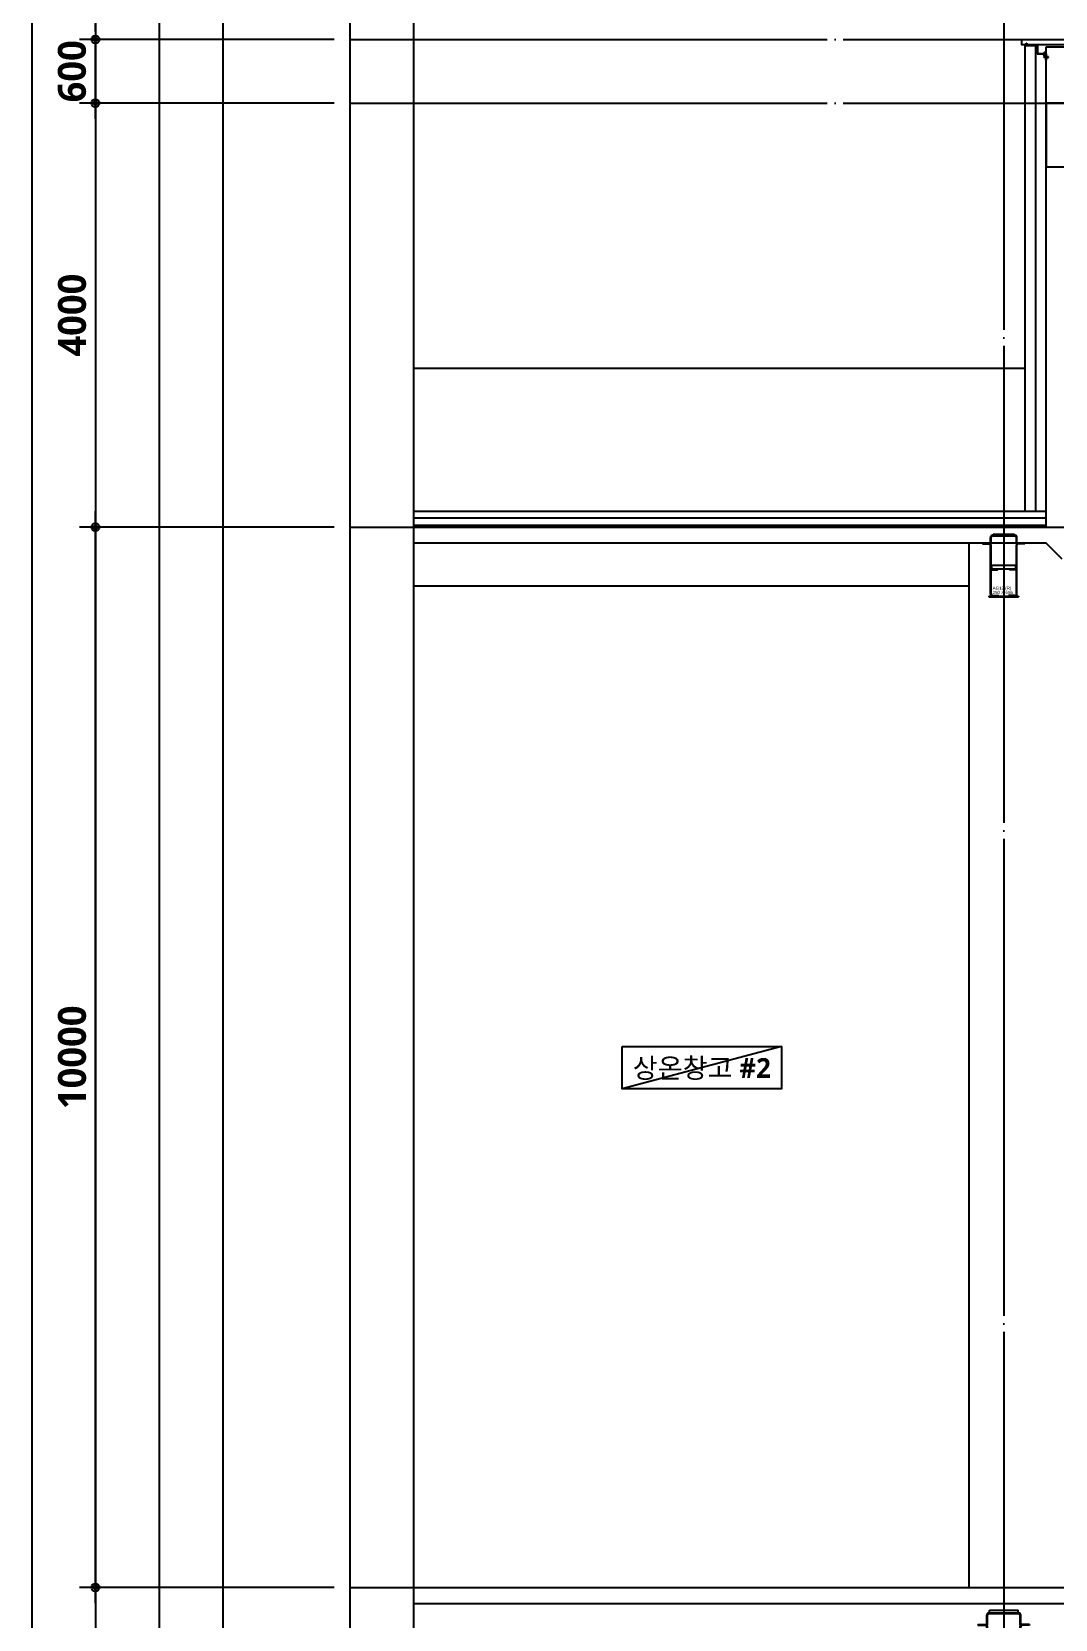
# Model space of a CAD drawing. Header units: millimetres. Extents: x 0 to 356400, y 0 to 68257.
# Drawn here: x 322175 to 331824, y 40239 to 55212 of the extents above; entities that cross this region are included whole.
import ezdxf
from ezdxf.enums import TextEntityAlignment as Align

# ---------------------------------------------------------------- set-up
doc = ezdxf.new("R2010")
doc.units = ezdxf.units.MM
doc.header["$LTSCALE"] = 75
for name, pattern in [('CEN', [62, 60, -1, 0, -1]), ('주단면도-1$0$HID', [2, 1.1, -0.9]), ('주단면도-1$0$STD_CENTER', [66, 60, -2, 2, -2])]:
    doc.linetypes.add(name, pattern=pattern)
doc.layers.get('Defpoints').update_dxf_attribs({"color": 161})
for name, color, linetype in [('##좌굴방지', 6, 'Continuous'), ('A-ANNO-GRA2', 4, 'Continuous'), ('A-ANNO-TEXT1', 7, 'Continuous'), ('A-CEN', 1, 'CEN'), ('A-ST-AXIS-CEN', 252, 'CEN'), ('A-ST-AXIS-DIM', 7, 'Continuous'), ('A-ST-CONC', 2, 'Continuous'), ('AA-FIN2', 6, 'Continuous'), ('ELE3', 4, 'Continuous'), ('out-fin', 6, 'Continuous'), ('주단면도-1$0$A-FIN-TYP1', 6, 'Continuous'), ('주단면도-1$0$A-FLOR-GW', 6, 'Continuous'), ('주단면도-1$0$A-ST-AXIS-CEN', 252, '주단면도-1$0$STD_CENTER'), ('주단면도-1$0$A-ST-CONC', 2, 'Continuous'), ('주단면도-1$0$HID', 7, '주단면도-1$0$HID')]:
    doc.layers.add(name, color=color, linetype=linetype)
for name, color, linetype, plot in [('Defpoint', 161, 'Continuous', False), ('G(그리드1)', 185, 'Continuous', False), ('G(그리드2)', 235, 'Continuous', False)]:
    doc.layers.add(name, color=color, linetype=linetype, plot=plot)
doc.styles.add('SH_대대리576', font='')
doc.styles.add('SH_진천_나눔', font='NanumGothicBold.ttf')
doc.styles.get("Standard").update_dxf_attribs({"font": 'arial.ttf'})
doc.styles.add('성본리_나눔BO', font='')
doc.styles.get('SH_대대리576').set_extended_font_data('NanumGothic', bold=True)
doc.styles.get('성본리_나눔BO').set_extended_font_data('NanumGothic', bold=True)
doc.dimstyles.new('SHP 75', dxfattribs={"dimscale": 75, "dimtxt": 3.5, "dimasz": 1, "dimexe": 2, "dimexo": 2, "dimgap": 1, "dimtad": 1, "dimdec": 0, "dimzin": 0, "dimdsep": 46, "dimtxsty": 'SH_대대리576', "dimblk": 'DIMDOT', "dimcen": 0.09, "dimclrd": 256, "dimclre": 256, "dimclrt": 3, "dimadec": 0, "dimazin": 1, "dimtfac": 1, "dimtdec": 0, "dimtix": 1, "dimtmove": 2, "dimatfit": 0, "dimldrblk": 'DIMDOT', "dimfxl": 1, "dimtfillclr": 3, "dimtolj": 1, "dimtzin": 0, "dimlwd": -1, "dimlwe": -1, "dimarcsym": 0})
pattern_1 = [(45, (-44581.6069, -4188.5902), (-0.25, 0.25), [])]
pattern_2 = [(45, (-39266.6069, -1604.5902), (-0.25, 0.25), [])]

# ---------------------------------------------------------------- blocks, each defined once
blk = doc.blocks.new('DIMDOT')
at = {"color": 0}
blk.add_line((-2, 0), (2, 0), dxfattribs=at)
for radius in [0.5, 0.25]:
    blk.add_circle((0, 0), radius, dxfattribs=at)
blk = doc.blocks.new('*D9402')
at = {"layer": 'A-ST-AXIS-DIM'}
for p, q in [((325025, 40539), (322625, 40539)), ((322775, 40464), (322775, 30614)), ((325025, 30539), (322625, 30539))]:
    blk.add_line(p, q, dxfattribs=at)
at = {"layer": 'Defpoints', "color": 0}
for p in [(325175, 40539), (322775, 30539), (325175, 30539)]:
    blk.add_point(p, dxfattribs=at)
at = {"layer": 'A-ST-AXIS-DIM', "linetype": 'ByBlock', "xscale": 75, "yscale": 75, "zscale": 75}
for p, rotation in [((322775, 40539), 90), ((322775, 30539), 270)]:
    blk.add_blockref('DIMDOT', p, dxfattribs=dict(at, rotation=rotation))
at = {"layer": 'A-ST-AXIS-DIM', "color": 3, "insert": (322556, 35539), "char_height": 262.5, "attachment_point": 5, "rotation": 90, "style": 'SH_진천_나눔'}
blk.add_mtext('\\A1;10000', dxfattribs=at)
blk = doc.blocks.new('*D9403')
at = {"layer": 'A-ST-AXIS-DIM'}
for p, q in [((325025, 50539), (322625, 50539)), ((322775, 40614), (322775, 50464)), ((325025, 40539), (322625, 40539))]:
    blk.add_line(p, q, dxfattribs=at)
at = {"layer": 'Defpoints', "color": 0}
for p in [(322775, 50539), (325175, 50539), (325175, 40539)]:
    blk.add_point(p, dxfattribs=at)
at = {"layer": 'A-ST-AXIS-DIM', "linetype": 'ByBlock', "xscale": 75, "yscale": 75, "zscale": 75}
for p, rotation in [((322775, 50539), 90), ((322775, 40539), 270)]:
    blk.add_blockref('DIMDOT', p, dxfattribs=dict(at, rotation=rotation))
at = {"layer": 'A-ST-AXIS-DIM', "color": 3, "insert": (322556, 45539), "char_height": 262.5, "attachment_point": 5, "rotation": 90, "style": 'SH_진천_나눔'}
blk.add_mtext('\\A1;10000', dxfattribs=at)
blk = doc.blocks.new('*D9522')
at = {"layer": 'A-ST-AXIS-DIM'}
for p, q in [((325025, 54539), (322625, 54539)), ((322775, 54464), (322775, 50614)), ((325025, 50539), (322625, 50539))]:
    blk.add_line(p, q, dxfattribs=at)
at = {"layer": 'Defpoints', "color": 0}
for p in [(325175, 54539), (322775, 50539), (325175, 50539)]:
    blk.add_point(p, dxfattribs=at)
at = {"layer": 'A-ST-AXIS-DIM', "linetype": 'ByBlock', "xscale": 75, "yscale": 75, "zscale": 75}
for p, rotation in [((322775, 54539), 90), ((322775, 50539), 270)]:
    blk.add_blockref('DIMDOT', p, dxfattribs=dict(at, rotation=rotation))
at = {"layer": 'A-ST-AXIS-DIM', "color": 3, "insert": (322556, 52539), "char_height": 262.5, "attachment_point": 5, "rotation": 90, "style": 'SH_진천_나눔'}
blk.add_mtext('\\A1;4000', dxfattribs=at)
blk = doc.blocks.new('*D9523')
at = {"layer": 'A-ST-AXIS-DIM'}
for p, q in [((322775, 55214), (322775, 55289)), ((325025, 55139), (322625, 55139)), ((322775, 54539), (322775, 55139)), ((325025, 54539), (322625, 54539)), ((322775, 54464), (322775, 54389))]:
    blk.add_line(p, q, dxfattribs=at)
at = {"layer": 'Defpoints', "color": 0}
for p in [(322775, 55139), (325175, 55139), (325175, 54539)]:
    blk.add_point(p, dxfattribs=at)
at = {"layer": 'A-ST-AXIS-DIM', "linetype": 'ByBlock', "xscale": 75, "yscale": 75, "zscale": 75}
for p, rotation in [((322775, 55139), 270), ((322775, 54539), 90)]:
    blk.add_blockref('DIMDOT', p, dxfattribs=dict(at, rotation=rotation))
at = {"layer": 'A-ST-AXIS-DIM', "color": 3, "insert": (322555, 54839), "char_height": 262.5, "attachment_point": 5, "rotation": 90, "style": 'SH_진천_나눔'}
blk.add_mtext('\\A1;600', dxfattribs=at)
blk = doc.blocks.new('G$C1F88A5C7')
h = blk.add_hatch()
h.set_pattern_fill('ANSI31', color=252, scale=0.1, angle=45, style=0)
h.set_pattern_definition(pattern_1)
h.paths.add_polyline_path([(84, 701), (84, 751), (90, 751), (90, 701)])
h = blk.add_hatch()
h.set_pattern_fill('ANSI31', color=252, scale=0.1, angle=45, style=0)
h.set_pattern_definition(pattern_1)
h.paths.add_polyline_path([(219, 816), (269, 816), (269, 810), (219, 810)])
h = blk.add_hatch()
h.set_pattern_fill('ANSI31', color=252, scale=0.1, angle=45, style=0)
h.set_pattern_definition(pattern_1)
h.paths.add_polyline_path([(404, 701), (404, 751), (398, 751), (398, 701)])
at = {"layer": '##좌굴방지'}
for points in [[(398, 362), (90, 362), (90, 356), (150, 356), (150, 362)], [(98, 362), (98, 402), (390, 402), (390, 362)], [(398, 362), (398, 356), (338, 356), (338, 362)]]:
    blk.add_lwpolyline(points, dxfattribs=at)
at = {"color": 2, "linetype": 'Continuous'}
for p, q in [((84, 701), (84, 795)), ((90, 701), (90, 795)), ((105, 816), (383, 816)), ((105, 810), (383, 810)), ((398, 701), (398, 795)), ((404, 701), (404, 795)), ((0, 706), (72, 706)), ((0, 706), (0, 700)), ((0, 700), (72, 700)), ((84, 701), (90, 701)), ((84, 24), (84, 688)), ((90, 24), (90, 688)), ((404, 701), (398, 701)), ((398, 24), (398, 688)), ((404, 24), (404, 688)), ((488, 706), (416, 706)), ((488, 700), (416, 700)), ((488, 706), (488, 700)), ((102, 12), (164, 12)), ((102, 6), (164, 6)), ((164, 6), (164, 12)), ((386, 12), (324, 12)), ((324, 6), (324, 12)), ((386, 6), (324, 6))]:
    blk.add_line(p, q, dxfattribs=at)
at = {"color": 3, "linetype": 'Continuous'}
for p, q in [((109, 816), (109, 841)), ((109, 841), (379, 841)), ((109, 816), (379, 816)), ((379, 816), (379, 841)), ((69, 6), (419, 6)), ((69, 6), (69, 0)), ((69, 0), (419, 0)), ((419, 6), (419, 0))]:
    blk.add_line(p, q, dxfattribs=at)
at = {"color": 2, "linetype": 'Continuous'}
for centre, radius, start, end in [((105, 795), 21, 90, 180), ((105, 795), 15, 90, 180), ((383, 795), 21, 0, 90), ((383, 795), 15, 0, 90), ((72, 688), 18, 0, 90), ((72, 688), 12, 0, 90), ((416, 688), 18, 90, 180), ((416, 688), 12, 90, 180), ((102, 24), 18, 180, 270), ((102, 24), 12, 180, 270), ((386, 24), 18, 270, 0), ((386, 24), 12, 270, 0)]:
    blk.add_arc(centre, radius, start, end, dxfattribs=at)
at = {"layer": 'Defpoint', "linetype": 'Continuous'}
for s, p in [('AG12 (3,4)', (102, 79)), ('320 X 906', (102, 39))]:
    blk.add_text(s, height=30, dxfattribs=at).set_placement(p, align=Align.MIDDLE_LEFT)
blk = doc.blocks.new('G$C751AEF9B')
h = blk.add_hatch()
h.set_pattern_fill('ANSI31', color=252, scale=0.1, angle=45, style=0)
h.set_pattern_definition(pattern_2)
h.paths.add_polyline_path([(74, 500), (74, 535), (80, 535), (80, 500)])
h = blk.add_hatch()
h.set_pattern_fill('ANSI31', color=252, scale=0.1, angle=45, style=0)
h.set_pattern_definition(pattern_2)
h.paths.add_polyline_path([(174, 581), (224, 581), (224, 575), (174, 575)])
h = blk.add_hatch()
h.set_pattern_fill('ANSI31', color=252, scale=0.1, angle=45, style=0)
h.set_pattern_definition(pattern_2)
h.paths.add_polyline_path([(324, 500), (324, 535), (318, 535), (318, 500)])
at = {"layer": '##좌굴방지'}
for points in [[(318, 259), (80, 259), (80, 253), (140, 253), (140, 259)], [(88, 259), (88, 299), (310, 299), (310, 259)], [(318, 259), (318, 253), (258, 253), (258, 259)]]:
    blk.add_lwpolyline(points, dxfattribs=at)
at = {"color": 2, "linetype": 'Continuous'}
for p, q in [((0, 506), (60, 506)), ((0, 506), (0, 500)), ((0, 500), (60, 500)), ((74, 500), (74, 560)), ((74, 500), (80, 500)), ((74, 26), (74, 486)), ((80, 500), (80, 560)), ((80, 26), (80, 486)), ((95, 581), (303, 581)), ((95, 575), (303, 575)), ((318, 500), (318, 560)), ((324, 500), (318, 500)), ((318, 26), (318, 486)), ((324, 500), (324, 560)), ((324, 26), (324, 486)), ((398, 506), (338, 506)), ((398, 500), (338, 500)), ((398, 506), (398, 500)), ((94, 12), (154, 12)), ((94, 6), (154, 6)), ((154, 6), (154, 12)), ((304, 12), (244, 12)), ((244, 6), (244, 12)), ((304, 6), (244, 6))]:
    blk.add_line(p, q, dxfattribs=at)
at = {"color": 3, "linetype": 'Continuous'}
for p, q in [((99, 581), (99, 590)), ((99, 590), (299, 590)), ((99, 581), (299, 581)), ((299, 581), (299, 590)), ((59, 6), (339, 6)), ((59, 6), (59, 0)), ((59, 0), (339, 0)), ((339, 6), (339, 0))]:
    blk.add_line(p, q, dxfattribs=at)
at = {"color": 2, "linetype": 'Continuous'}
for centre, radius, start, end in [((60, 486), 20, 0, 90), ((60, 486), 14, 0, 90), ((95, 560), 21, 90, 180), ((95, 560), 15, 90, 180), ((303, 560), 21, 0, 90), ((303, 560), 15, 0, 90), ((338, 486), 20, 90, 180), ((338, 486), 14, 90, 180), ((94, 26), 20, 180, 270), ((94, 26), 14, 180, 270), ((304, 26), 20, 270, 0), ((304, 26), 14, 270, 0)]:
    blk.add_arc(centre, radius, start, end, dxfattribs=at)
at = {"layer": 'Defpoint', "linetype": 'Continuous'}
for s, p in [('AG12 (R)', (94, 81)), ('250 X 656', (94, 41))]:
    blk.add_text(s, height=30, dxfattribs=at).set_placement(p, align=Align.MIDDLE_LEFT)

msp = doc.modelspace()

# ---------------------------------------------------------------- linework, layer by layer
at = {"layer": 'A-ANNO-GRA2'}
msp.add_lwpolyline([(327742, 45639.5), (329242, 45639.5), (329242, 45241.3), (327742, 45241.3)], close=True, dxfattribs=at)
at = {"layer": 'A-CEN'}
for p, q in [((325175, 55138.6), (343075, 55138.6)), ((325175, 54538.6), (343075, 54538.6)), ((325175, 50538.6), (343075, 50538.6)), ((325175, 40538.6), (343075, 40538.6))]:
    msp.add_line(p, q, dxfattribs=at)
at = {"layer": 'A-ST-AXIS-CEN'}
msp.add_line((331338.3, 56900), (331338.3, 8250), dxfattribs=at)
at = {"layer": 'A-ST-CONC'}
for p, q in [((331738.3, 55068.6), (331938.3, 55068.6)), ((331738.3, 50538.6), (331738.3, 55068.6))]:
    msp.add_line(p, q, dxfattribs=at)
msp.add_lwpolyline([(331738.3, 53938.6), (332338.3, 53938.6), (332338.3, 54538.6), (331738.3, 54538.6)], close=True, dxfattribs=at)
at = {"layer": 'AA-FIN2'}
msp.add_lwpolyline([(331988.3, 55138.6), (331988.3, 55088.6), (331508.3, 55088.6), (331508.3, 55138.6)], close=True, dxfattribs=at)
at = {"layer": 'ELE3'}
for p, q in [((331009.3, 50388.6), (331009.3, 40538.6)), ((331009.3, 49982.6), (325775, 49982.6))]:
    msp.add_line(p, q, dxfattribs=at)
at = {"layer": 'G(그리드1)'}
for points in [[(346075, 59900), (322175, 59900), (322175, 3600), (346075, 3600)], [(345475, 59300), (322775, 59300), (322775, 4200), (345475, 4200)], [(344875, 58700), (323375, 58700), (323375, 4800), (344875, 4800)], [(344275, 58100), (323975, 58100), (323975, 5400), (344275, 5400)], [(343075, 56900), (325175, 56900), (325175, 6600), (343075, 6600)]]:
    msp.add_lwpolyline(points, close=True, dxfattribs=at)
at = {"layer": 'G(그리드2)'}
msp.add_line((329242, 45639.5), (327742, 45241.3), dxfattribs=at)
msp.add_lwpolyline([(342475, 56300), (325775, 56300), (325775, 7200), (342475, 7200)], close=True, dxfattribs=at)
at = {"layer": 'out-fin'}
for p, q in [((331549.3, 55103.6), (331557.3, 55103.6)), ((331549.3, 55088.6), (331549.3, 55103.6)), ((331557.3, 55103.6), (331557.3, 55088.6)), ((331538.3, 55088.6), (331549.3, 55088.6)), ((331538.3, 55088.6), (331549.3, 55088.6)), ((331538.3, 55082.1), (331638.3, 55082.1)), ((331549.3, 55088.1), (331657, 55088.1)), ((331549.3, 55088.1), (331549.3, 55082.6)), ((331549.3, 55082.6), (331652.3, 55082.6)), ((331551.3, 55098.1), (331555.3, 55098.1)), ((331551.3, 55098.1), (331551.3, 55088.1)), ((331555.3, 55098.1), (331555.3, 55088.1)), ((331652.3, 55002.6), (331652.3, 55082.6)), ((331652.3, 55002.6), (331738.3, 55002.6)), ((331657, 55088.1), (331657, 55007.6)), ((331657, 55007.6), (331733.3, 55007.6)), ((331708.3, 55002.6), (331708.3, 54999.6)), ((331710.3, 54997.6), (331733.3, 54997.6)), ((331715.3, 55013.6), (331728.3, 55013.6)), ((331715.3, 55013.6), (331715.3, 55007.6)), ((331715.3, 54991.6), (331715.3, 54997.6)), ((331715.3, 54991.6), (331728.3, 54991.6)), ((331717.4, 55013.6), (331717.4, 55007.6)), ((331717.4, 54991.6), (331717.4, 54997.6)), ((331718.3, 55019.5), (331725.3, 55019.5)), ((331718.3, 55019.5), (331718.3, 55013.6)), ((331718.3, 54985.8), (331718.3, 54991.6)), ((331718.3, 54985.8), (331725.3, 54985.8)), ((331718.7, 54969.5), (331718.7, 54977.5)), ((331718.7, 54977.5), (331725.2, 54977.5)), ((331725.2, 54969.5), (331718.7, 54969.5)), ((331725.2, 54965.5), (331725.2, 54981.5)), ((331725.2, 54981.5), (331733.3, 54981.5)), ((331733.3, 54965.5), (331725.2, 54965.5)), ((331725.3, 55019.5), (331725.3, 55013.6)), ((331725.3, 54985.8), (331725.3, 54991.6)), ((331726.2, 55013.6), (331726.2, 55007.6)), ((331726.2, 54991.6), (331726.2, 54997.6)), ((331728.3, 55013.6), (331728.3, 55007.6)), ((331728.3, 54991.6), (331728.3, 54997.6)), ((331733.3, 55007.6), (331733.3, 55002.6)), ((331733.3, 54997.6), (331733.3, 54944.6)), ((331759.3, 54974.6), (331733.3, 54974.6)), ((331733.3, 54972.6), (331737.3, 54972.6)), ((331733.3, 54970.6), (331759.3, 54970.6)), ((331738.3, 55002.6), (331738.3, 54942.6)), ((331759.3, 54970.6), (331759.3, 54974.6)), ((331735.3, 54942.6), (331738.3, 54942.6))]:
    msp.add_line(p, q, dxfattribs=at)
msp.add_circle((331544.7, 55085.6), 3, dxfattribs=at)
for centre, radius, start, end in [((331538.3, 55085.4), 3.25, 270, 90), ((331710.3, 54999.6), 2, 180, 270), ((331735.3, 54944.6), 2, 180, 270)]:
    msp.add_arc(centre, radius, start, end, dxfattribs=at)
at = {"layer": '주단면도-1$0$A-FIN-TYP1'}
for p, q in [((325775, 50558.6), (331738.3, 50558.6)), ((325775, 40538.6), (334038.3, 40538.6))]:
    msp.add_line(p, q, dxfattribs=at)
for points in [[(325775, 50688.6), (331738.3, 50688.6)], [(325775, 50628.6), (331738.3, 50628.6)]]:
    msp.add_lwpolyline(points, dxfattribs=at)
at = {"layer": '주단면도-1$0$A-FLOR-GW'}
for p, q in [((331538.3, 55088.6), (331538.3, 50688.6)), ((331638.3, 55088.6), (331638.3, 50688.6))]:
    msp.add_line(p, q, dxfattribs=at)
at = {"layer": '주단면도-1$0$A-ST-AXIS-CEN', "linetype": 'Continuous'}
msp.add_line((325775, 52038.6), (331538.3, 52038.6), dxfattribs=at)
at = {"layer": '주단면도-1$0$A-ST-CONC'}
for p, q in [((325775, 50538.6), (331738.3, 50538.6)), ((331738.3, 50388.6), (325775, 50388.6)), ((331888.3, 50238.6), (331738.3, 50388.6)), ((325775, 40388.6), (334038.3, 40388.6))]:
    msp.add_line(p, q, dxfattribs=at)
at = {"layer": '주단면도-1$0$HID'}
msp.add_line((325775, 50548.6), (331738.3, 50548.6), dxfattribs=at)

# ---------------------------------------------------------------- block references
for name, p in [('G$C751AEF9B', (331139.3, 49882.6)), ('G$C1F88A5C7', (331094.3, 39482.6))]:
    msp.add_blockref(name, p)

# ---------------------------------------------------------------- texts
at = {"layer": 'A-ANNO-TEXT1', "style": '성본리_나눔BO'}
msp.add_text('상온창고 #2', height=187.5, dxfattribs=at).set_placement((328492, 45440.4), align=Align.MIDDLE)

# ---------------------------------------------------------------- dimensions: what is measured, and where the dimension line sits
at = {"layer": 'A-ST-AXIS-DIM'}
for base, p1, p2, angle, picture, middle in [((322775, 55138.6), (325175, 54538.6), (325175, 55138.6), 270, '*D9523', (322555.1, 54838.6)), ((322775, 50538.6), (325175, 54538.6), (325175, 50538.6), 90, '*D9522', (322556.1, 52538.6)), ((322775, 50538.6), (325175, 40538.6), (325175, 50538.6), 270, '*D9403', (322556.1, 45538.6)), ((322775, 30538.6), (325175, 40538.6), (325175, 30538.6), 90, '*D9402', (322556.1, 35538.6))]:
    dim = msp.add_linear_dim(base=base, p1=p1, p2=p2, angle=angle, dimstyle='SHP 75', override={"dimtxsty": 'SH_진천_나눔', "dimldrblk": 'DIMDOT'}, dxfattribs=at)
    dim.commit()
    dim.dimension.update_dxf_attribs({"geometry": picture, "text_midpoint": middle})

doc.saveas('drawing.dxf')
